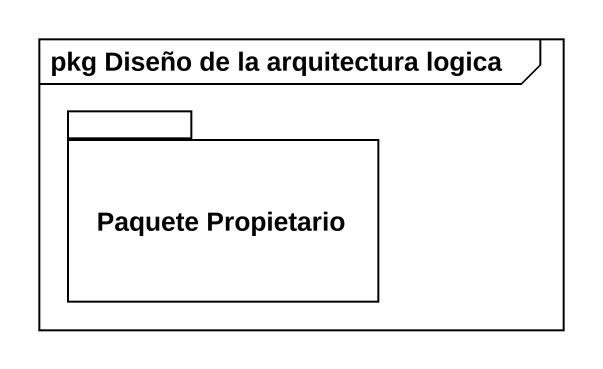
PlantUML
@startuml
mainframe pkg Diseño de la arquitectura logica
package "Paquete Propietario" as Paquete_Propietario {
}
@enduml
